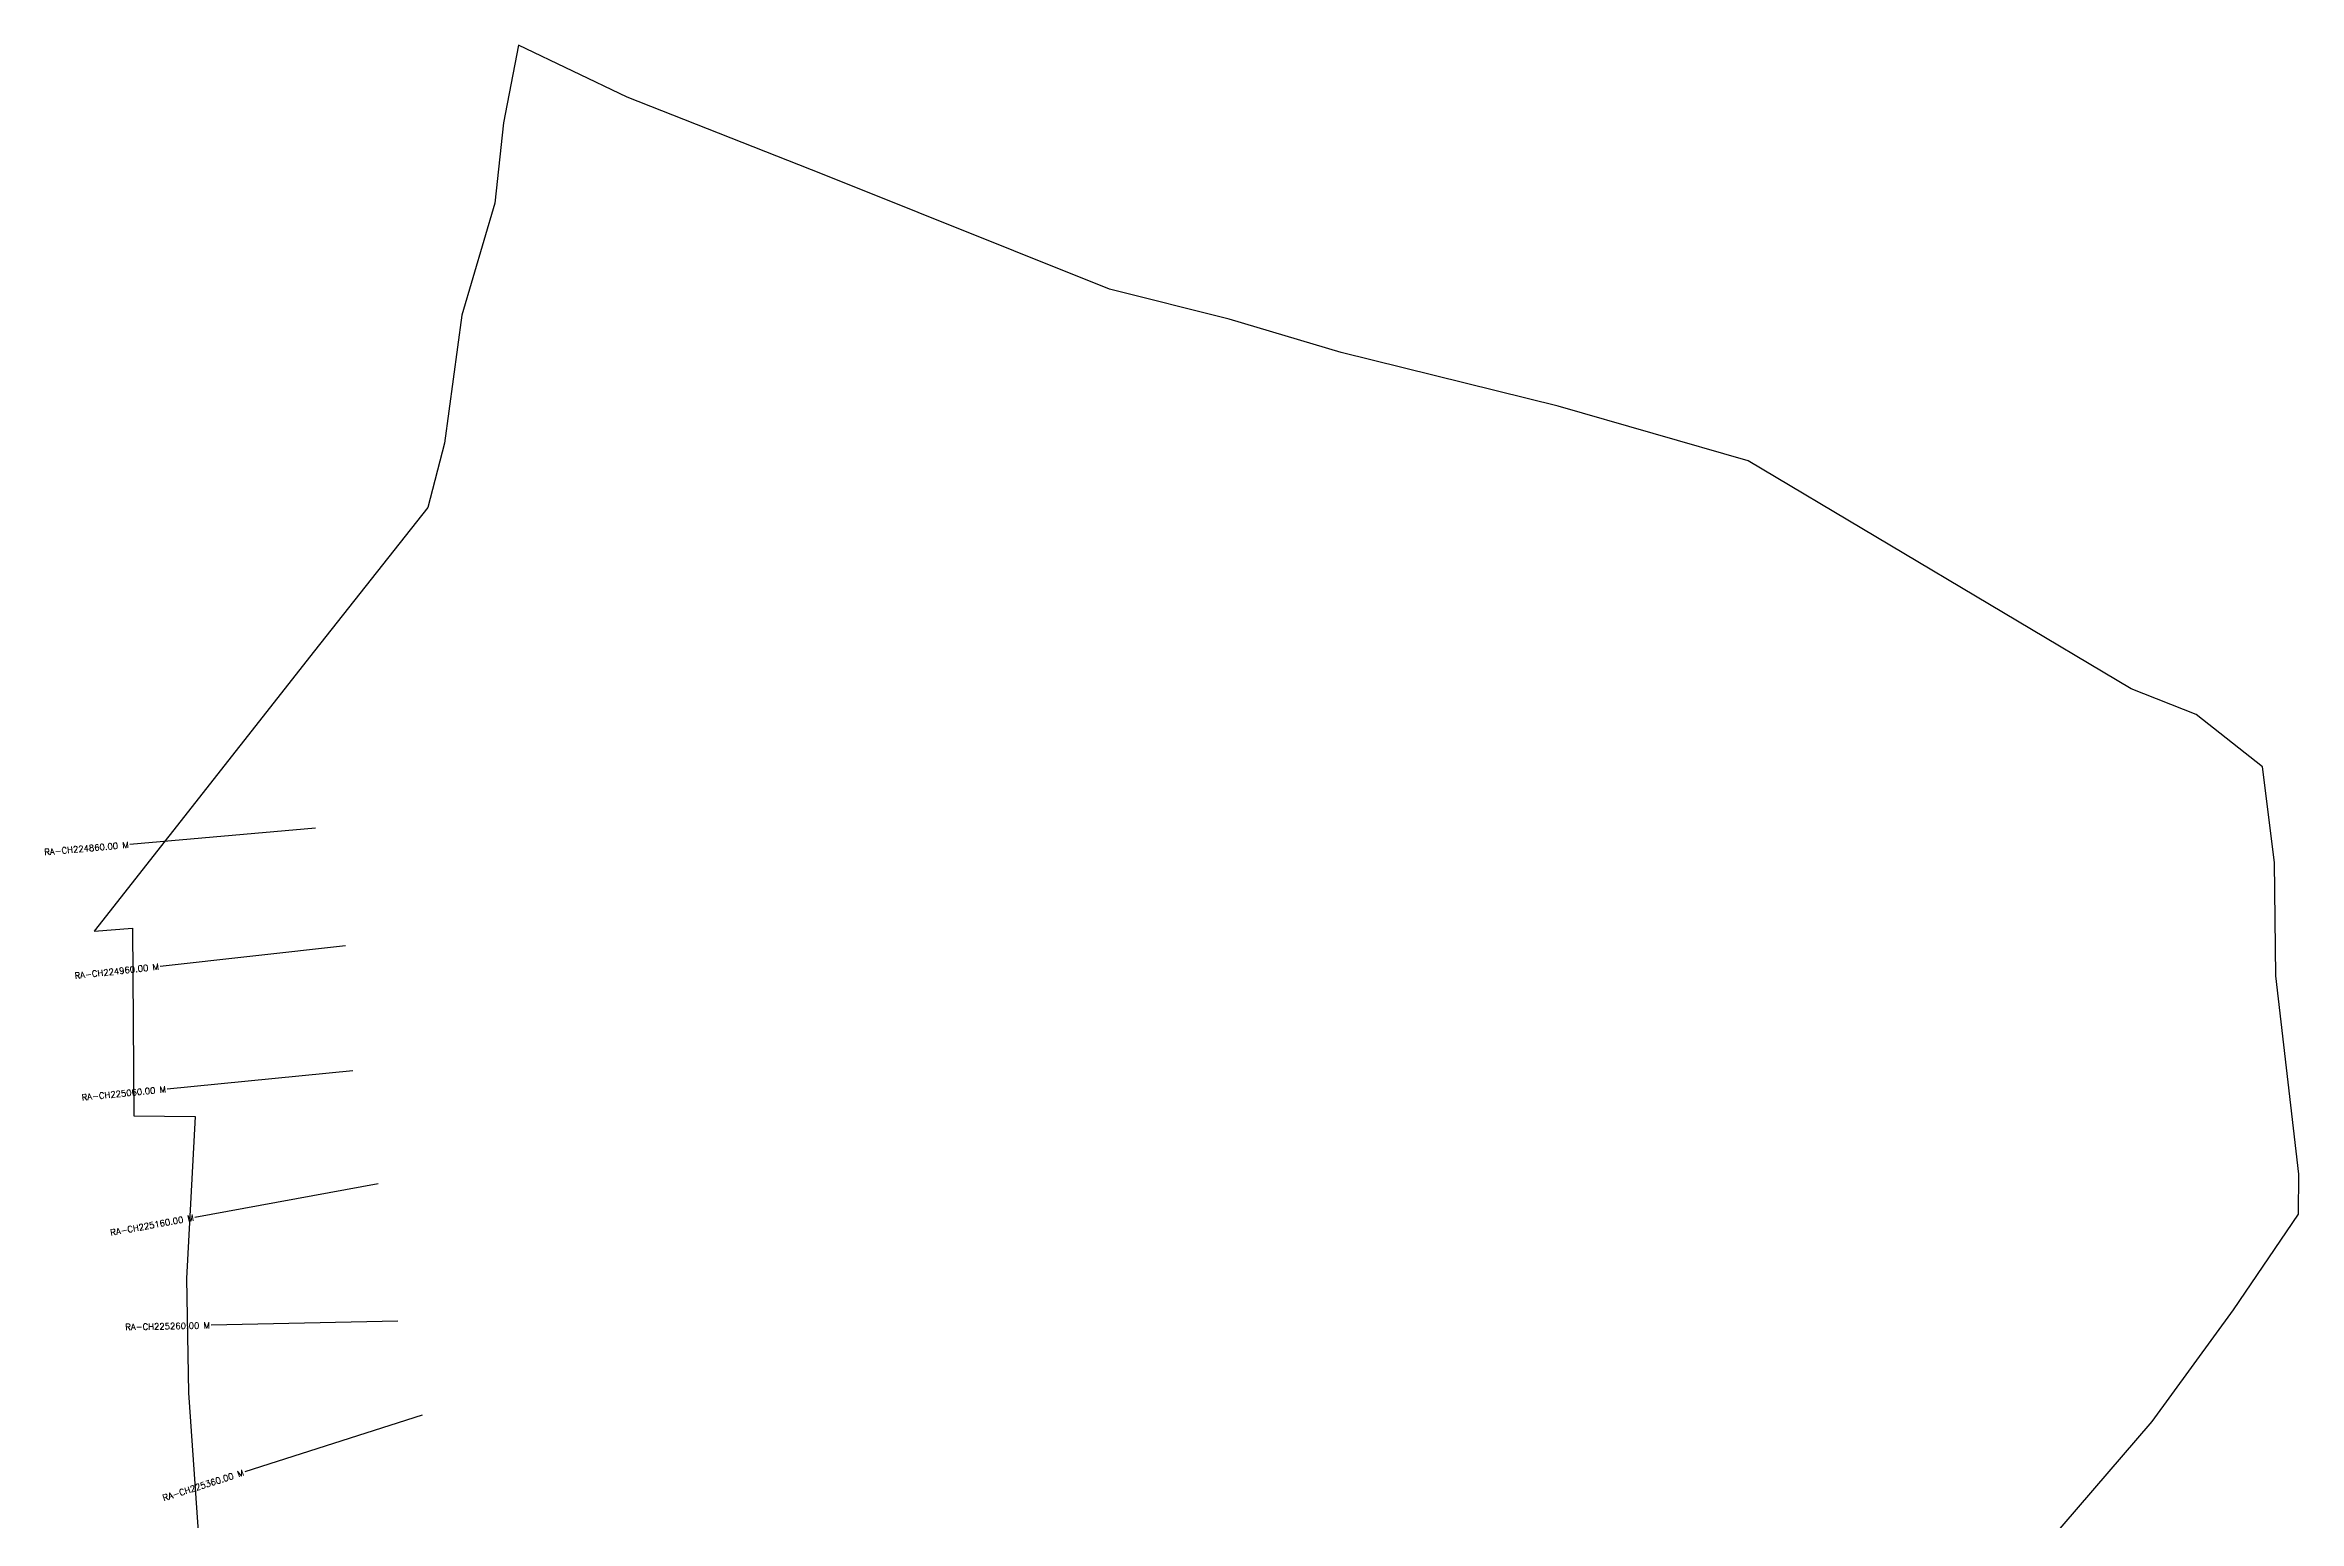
# Model space of a CAD drawing. Header units: metres. Extents: x 276612 to 278425, y 2059820 to 2062162.
# Drawn here: x 276612 to 278425, y 2060975 to 2062162 of the extents above; entities that cross this region are included whole.
import ezdxf
from ezdxf.enums import TextEntityAlignment as Align

# ---------------------------------------------------------------- set-up
doc = ezdxf.new("R2010")
doc.units = ezdxf.units.M
doc.header["$MEASUREMENT"] = 0
for name, color, linetype in [('CS', 134, 'Continuous'), ('CSMark', 6, 'Continuous'), ('VILLAGE BOUNDRY', 10, 'Continuous')]:
    doc.layers.add(name, color=color, linetype=linetype)
doc.styles.get("Standard").update_dxf_attribs({"font": 'simplex.shx'})

msp = doc.modelspace()

# ---------------------------------------------------------------- linework, layer by layer
at = {"layer": 'CS'}
for p, q in [((276829.7, 2061531.9), (276680.3, 2061518.7)), ((276853.6, 2061437.3), (276704.6, 2061420.7)), ((276859.6, 2061336.7), (276710.3, 2061322)), ((276859.6, 2061336.7), (276710.3, 2061322)), ((276880.1, 2061245.8), (276732.6, 2061218.8)), ((276880.1, 2061245.8), (276732.6, 2061218.8)), ((276895.7, 2061135.2), (276745.7, 2061132.1)), ((276895.7, 2061135.2), (276745.7, 2061132.1)), ((276915.5, 2061059.7), (276772.7, 2061014)), ((276915.5, 2061059.7), (276772.7, 2061014))]:
    msp.add_line(p, q, dxfattribs=at)
at = {"layer": 'VILLAGE BOUNDRY'}
msp.add_lwpolyline([(278163.8, 2060888.2), (278307.2, 2061054.6), (278372.6, 2061144.4), (278424.9, 2061221.4), (278425.2, 2061253.6), (278406.5, 2061413), (278405.5, 2061504.2), (278395.8, 2061581.2), (278342.6, 2061623.3), (278290.3, 2061643.9), (277982.2, 2061827.4), (277829.3, 2061871.3), (277654.6, 2061914.6), (277564.6, 2061941.2), (277468.3, 2061965.4), (277237.4, 2062057.9), (277080.4, 2062120), (276992.9, 2062161.8), (276980.9, 2062099.1), (276973.9, 2062034.7), (276947.2, 2061944.5), (276933.4, 2061841.5), (276920, 2061789.9), (276828.7, 2061674.6), (276651.4, 2061448.9), (276682.5, 2061451.5), (276683.5, 2061300.5), (276732.9, 2061299.9), (276725.7, 2061169.7), (276727.5, 2061077.8), (276740.7, 2060885.2)], dxfattribs=at)

# ---------------------------------------------------------------- texts
at = {"layer": 'CSMark'}
for s, rotation, p in [('RA-CH224860.00 M', 5.0663, (276679.3, 2061518.6)), ('RA-CH224960.00 M', 6.3431, (276703.6, 2061420.6)), ('RA-CH225060.00 M', 5.639, (276709.3, 2061321.9)), ('RA-CH225060.00 M', 5.639, (276709.3, 2061321.9)), ('RA-CH225160.00 M', 10.337, (276731.6, 2061218.7)), ('RA-CH225260.00 M', 1.1988, (276744.7, 2061132)), ('RA-CH225260.00 M', 1.1988, (276744.7, 2061132)), ('RA-CH225360.00 M', 17.7551, (276771.7, 2061013.7)), ('RA-CH225360.00 M', 17.7551, (276771.7, 2061013.7))]:
    msp.add_text(s, height=5, rotation=rotation, dxfattribs=at).set_placement(p, align=Align.MIDDLE_RIGHT)

doc.saveas('drawing.dxf')
